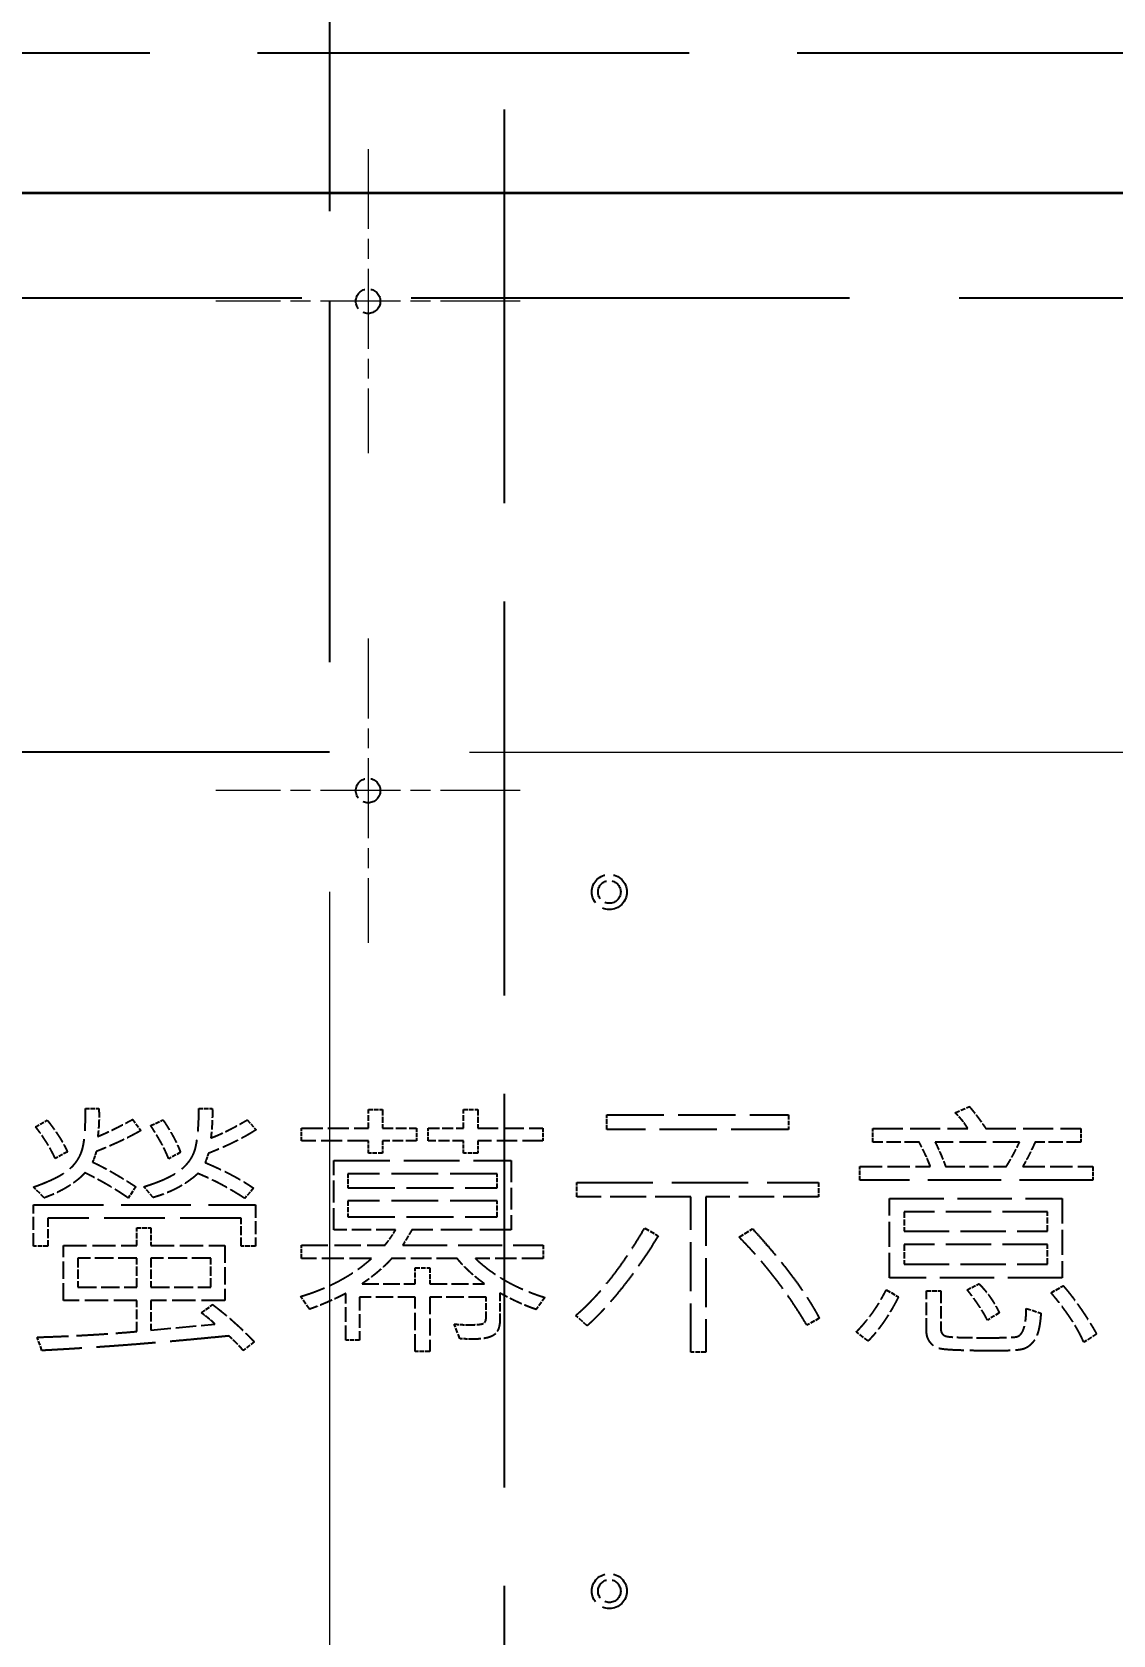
# Model space of a CAD drawing. Header units: millimetres. Extents: x 200 to 5740, y 200 to 4000.
# Drawn here: x 3912.7 to 4067.3, y 2321.7 to 2551 of the extents above; entities that cross this region are included whole.
import ezdxf

# ---------------------------------------------------------------- set-up
doc = ezdxf.new("R2010")
doc.units = ezdxf.units.MM
doc.header["$LTSCALE"] = 20
doc.linetypes.add('CHAIN', pattern=[0.3543, 0.2362, -0.0295, 0.0591, -0.0295])
doc.linetypes.add('DASHED', pattern=[0.2067, 0.1654, -0.0413])
for name, color, linetype, lineweight in [('中心標記 (ISO)', 7, 'Continuous', 18), ('可見 (ISO)', 7, 'Continuous', 35), ('標註 (ISO)', 7, 'Continuous', 18), ('隱藏 (ISO)', 7, 'DASHED', 25)]:
    doc.layers.add(name, color=color, linetype=linetype, lineweight=lineweight)
doc.styles.add('註記文字 (JIS)', font='kaiu.ttf')
doc.dimstyles.new('預設 (JIS)', dxfattribs={"dimscale": 20, "dimtxt": 3, "dimasz": 3, "dimexe": 2, "dimexo": 1, "dimgap": 0.8, "dimtad": 1, "dimrnd": 1e-08, "dimdsep": 46, "dimtxsty": '註記文字 (JIS)', "dimblk": 'Filled-1', "dimcen": 0.09, "dimdle": 10, "dimclrd": 256, "dimclre": 256, "dimclrt": 256, "dimadec": 0, "dimazin": 2, "dimtfac": 0.833333, "dimtmove": 0, "dimatfit": 3, "dimfxl": 0, "dimtolj": 1, "dimtzin": 0, "dimlwd": -1, "dimlwe": -1, "dimarcsym": 0})

# ---------------------------------------------------------------- blocks, each defined once
blk = doc.blocks.new('Filled-1')
at = {"color": 0}
for p, q in [((0, 0), (-1, 0.1667)), ((-1, 0.1667), (-1, -0.1667)), ((-1, 0), (0, 0)), ((-1, -0.1667), (0, 0))]:
    blk.add_line(p, q, dxfattribs=at)
at = {"color": 0, "flags": 128}
blk.add_lwpolyline([(-1, -0.1667), (0, 0)], dxfattribs=at)
at = {"color": 0}
blk.add_solid([(-1, -0.1667), (0, 0), (-1, 0.1667), (-1, -0.1667)], dxfattribs=at)
blk = doc.blocks.new('*D40')
at = {"layer": 'Defpoints', "color": 0}
for p in [(3955.28, 2448.01), (4476.87, 2448.01), (4342.78, 958.01)]:
    blk.add_point(p, dxfattribs=at)
at = {"layer": '標註 (ISO)'}
for p, q in [((3975.28, 2448.01), (4516.87, 2448.01)), ((4476.87, 1018.01), (4476.87, 2388.01)), ((4362.78, 958.01), (4516.87, 958.01))]:
    blk.add_line(p, q, dxfattribs=at)
at = {"layer": '標註 (ISO)', "xscale": 60, "yscale": 60, "zscale": 60}
for p, rotation in [((4476.87, 2448.01), 90), ((4476.87, 958.01), 270)]:
    blk.add_blockref('Filled-1', p, dxfattribs=dict(at, rotation=rotation))
at = {"layer": '標註 (ISO)', "insert": (4396.89, 1625.6), "char_height": 60, "attachment_point": 1, "rotation": 90, "style": '註記文字 (JIS)'}
blk.add_mtext('\\A1;1490', dxfattribs=at)
blk = doc.blocks.new('*D41')
at = {"layer": 'Defpoints', "color": 0}
for p in [(3955.28, 2577.01), (4476.87, 2577.01), (3955.28, 2448.01)]:
    blk.add_point(p, dxfattribs=at)
at = {"layer": '標註 (ISO)'}
for p, q in [((4476.87, 2637.01), (4476.87, 2697.01)), ((3975.28, 2577.01), (4516.87, 2577.01)), ((4476.87, 2448.01), (4476.87, 2577.01)), ((3975.28, 2448.01), (4516.87, 2448.01)), ((4476.87, 2388.01), (4476.87, 2328.01))]:
    blk.add_line(p, q, dxfattribs=at)
at = {"layer": '標註 (ISO)', "xscale": 60, "yscale": 60, "zscale": 60}
for p, rotation in [((4476.87, 2577.01), 270), ((4476.87, 2448.01), 90)]:
    blk.add_blockref('Filled-1', p, dxfattribs=dict(at, rotation=rotation))
at = {"layer": '標註 (ISO)', "insert": (4396.89, 2455.78), "char_height": 60, "attachment_point": 1, "rotation": 90, "style": '註記文字 (JIS)'}
blk.add_mtext('\\A1;129', dxfattribs=at)
blk = doc.blocks.new('*D42')
at = {"layer": 'Defpoints', "color": 0}
for p in [(3826.28, 2448.01), (3826.28, 2008.2), (3745.28, 1910.23)]:
    blk.add_point(p, dxfattribs=at)
at = {"layer": '標註 (ISO)'}
for p, q in [((3826.28, 2428.01), (3826.28, 1968.2)), ((3685.28, 2008.2), (3524.33, 2008.2)), ((3826.28, 2008.2), (3745.28, 2008.2)), ((3886.28, 2008.2), (3946.28, 2008.2))]:
    blk.add_line(p, q, dxfattribs=at)
at = {"layer": '標註 (ISO)', "xscale": 60, "yscale": 60, "zscale": 60}
blk.add_blockref('Filled-1', (3745.28, 2008.2), dxfattribs=at)
at = {"layer": '標註 (ISO)', "xscale": 60, "yscale": 60, "zscale": 60, "rotation": 180}
blk.add_blockref('Filled-1', (3826.28, 2008.2), dxfattribs=at)
at = {"layer": '標註 (ISO)', "insert": (3540.33, 2088.18), "char_height": 60, "attachment_point": 1, "style": '註記文字 (JIS)'}
blk.add_mtext('\\A1;81', dxfattribs=at)
blk = doc.blocks.new('*D43')
at = {"layer": 'Defpoints', "color": 0}
for p in [(3826.28, 2448.01), (3955.28, 2448.01), (3826.28, 2008.2)]:
    blk.add_point(p, dxfattribs=at)
at = {"layer": '標註 (ISO)'}
for p, q in [((3826.28, 2428.01), (3826.28, 1968.2)), ((3955.28, 2428.01), (3955.28, 1968.2)), ((3766.28, 2008.2), (3706.28, 2008.2)), ((3826.28, 2008.2), (3955.28, 2008.2)), ((4015.28, 2008.2), (4220.74, 2008.2))]:
    blk.add_line(p, q, dxfattribs=at)
at = {"layer": '標註 (ISO)', "xscale": 60, "yscale": 60, "zscale": 60}
blk.add_blockref('Filled-1', (3826.28, 2008.2), dxfattribs=at)
at = {"layer": '標註 (ISO)', "xscale": 60, "yscale": 60, "zscale": 60, "rotation": 180}
blk.add_blockref('Filled-1', (3955.28, 2008.2), dxfattribs=at)
at = {"layer": '標註 (ISO)', "insert": (4091.28, 2088.18), "char_height": 60, "attachment_point": 1, "style": '註記文字 (JIS)'}
blk.add_mtext('\\A1;129', dxfattribs=at)

msp = doc.modelspace()

# ---------------------------------------------------------------- linework, layer by layer
at = {"layer": '中心標記 (ISO)', "linetype": 'CHAIN', "ltscale": 2.416776}
for p, q in [((3960.783, 2534.256), (3960.783, 2490.756)), ((3982.533, 2512.506), (3939.033, 2512.506)), ((3960.783, 2464.256), (3960.783, 2420.756)), ((3982.533, 2442.506), (3939.033, 2442.506))]:
    msp.add_line(p, q, dxfattribs=at)
at = {"layer": '可見 (ISO)'}
msp.add_line((3795.283, 2528.006), (4295.283, 2528.006), dxfattribs=at)
at = {"layer": '隱藏 (ISO)', "ltscale": 15.602323}
for p, q in [((3955.283, 2577.006), (3955.283, 2448.006)), ((3955.283, 2448.006), (3826.283, 2448.006))]:
    msp.add_line(p, q, dxfattribs=at)
at = {"layer": '隱藏 (ISO)', "ltscale": 17.02951}
msp.add_line((3980.283, 2202.006), (3980.283, 2554.006), dxfattribs=at)
at = {"layer": '隱藏 (ISO)', "ltscale": 18.660585}
msp.add_line((4315.283, 2548.006), (3775.283, 2548.006), dxfattribs=at)
at = {"layer": '隱藏 (ISO)', "ltscale": 18.948557}
msp.add_line((3810.283, 2513.006), (4280.283, 2513.006), dxfattribs=at)
at = {"layer": '隱藏 (ISO)', "ltscale": 0.18383}
for p, q in [((3920.354, 2397.028), (3922.285, 2397.028)), ((4032.963, 2392.238), (4032.963, 2394.17)), ((4062.68, 2394.17), (4062.68, 2392.238)), ((4031.109, 2386.805), (4031.109, 2388.736)), ((4064.405, 2388.736), (4064.405, 2386.805)), ((3951.281, 2375.578), (3951.281, 2377.509)), ((3985.813, 2377.509), (3985.813, 2375.578)), ((3959.547, 2363.887), (3957.616, 2363.887))]:
    msp.add_line(p, q, dxfattribs=at)
at = {"layer": '隱藏 (ISO)', "ltscale": 0.181378}
msp.add_line((3936.603, 2397.028), (3938.508, 2397.028), dxfattribs=at)
at = {"layer": '隱藏 (ISO)', "ltscale": 0.252497}
for p, q in [((3960.835, 2394.221), (3960.835, 2396.874)), ((3962.843, 2396.874), (3962.843, 2394.221)), ((3974.431, 2394.221), (3974.431, 2396.874)), ((3976.466, 2396.874), (3976.466, 2394.221))]:
    msp.add_line(p, q, dxfattribs=at)
at = {"layer": '隱藏 (ISO)', "ltscale": 0.191187}
for p, q in [((3960.835, 2396.874), (3962.843, 2396.874)), ((3962.843, 2390.642), (3960.835, 2390.642)), ((3957.899, 2387.706), (3957.899, 2385.698)), ((3979.221, 2385.698), (3979.221, 2387.706)), ((3914.972, 2377.329), (3912.963, 2377.329))]:
    msp.add_line(p, q, dxfattribs=at)
at = {"layer": '隱藏 (ISO)', "ltscale": 0.19364}
for p, q in [((3974.431, 2396.874), (3976.466, 2396.874)), ((3976.466, 2390.642), (3974.431, 2390.642))]:
    msp.add_line(p, q, dxfattribs=at)
at = {"layer": '隱藏 (ISO)', "ltscale": 2.474371}
for p, q in [((3994.903, 2396.127), (4020.886, 2396.127)), ((4020.886, 2394.015), (3994.903, 2394.015))]:
    msp.add_line(p, q, dxfattribs=at)
at = {"layer": '隱藏 (ISO)', "ltscale": 0.200997}
for p, q in [((3994.903, 2394.015), (3994.903, 2396.127)), ((4020.886, 2396.127), (4020.886, 2394.015))]:
    msp.add_line(p, q, dxfattribs=at)
at = {"layer": '隱藏 (ISO)', "ltscale": 0.210821}
msp.add_line((4044.732, 2396.436), (4046.766, 2397.311), dxfattribs=at)
at = {"layer": '隱藏 (ISO)', "ltscale": 0.182435}
msp.add_line((3913.247, 2394.402), (3914.895, 2395.38), dxfattribs=at)
at = {"layer": '隱藏 (ISO)', "ltscale": 0.189228}
for p, q in [((3927.126, 2395.483), (3928.311, 2393.887)), ((3936.963, 2367.801), (3938.56, 2368.985))]:
    msp.add_line(p, q, dxfattribs=at)
at = {"layer": '隱藏 (ISO)', "ltscale": 0.184206}
msp.add_line((3929.702, 2394.582), (3931.453, 2395.406), dxfattribs=at)
at = {"layer": '隱藏 (ISO)', "ltscale": 0.180547}
msp.add_line((3943.504, 2395.406), (3944.766, 2393.99), dxfattribs=at)
at = {"layer": '隱藏 (ISO)', "ltscale": 0.90974}
for p, q in [((3951.281, 2394.221), (3960.835, 2394.221)), ((3960.835, 2392.393), (3951.281, 2392.393))]:
    msp.add_line(p, q, dxfattribs=at)
at = {"layer": '隱藏 (ISO)', "ltscale": 0.17402}
for p, q in [((3951.281, 2392.393), (3951.281, 2394.221)), ((3967.684, 2394.221), (3967.684, 2392.393)), ((3969.384, 2392.393), (3969.384, 2394.221)), ((3985.787, 2394.221), (3985.787, 2392.393))]:
    msp.add_line(p, q, dxfattribs=at)
at = {"layer": '隱藏 (ISO)', "ltscale": 0.460951}
for p, q in [((3962.843, 2394.221), (3967.684, 2394.221)), ((3967.684, 2392.393), (3962.843, 2392.393))]:
    msp.add_line(p, q, dxfattribs=at)
at = {"layer": '隱藏 (ISO)', "ltscale": 0.48057}
for p, q in [((3969.384, 2394.221), (3974.431, 2394.221)), ((3974.431, 2392.393), (3969.384, 2392.393))]:
    msp.add_line(p, q, dxfattribs=at)
at = {"layer": '隱藏 (ISO)', "ltscale": 0.887668}
for p, q in [((3976.466, 2394.221), (3985.787, 2394.221)), ((3985.787, 2392.393), (3976.466, 2392.393))]:
    msp.add_line(p, q, dxfattribs=at)
at = {"layer": '隱藏 (ISO)', "ltscale": 1.292314}
for p, q in [((4032.963, 2394.17), (4046.534, 2394.17)), ((4049.109, 2394.17), (4062.68, 2394.17))]:
    msp.add_line(p, q, dxfattribs=at)
at = {"layer": '隱藏 (ISO)', "ltscale": 0.166663}
for p, q in [((3960.835, 2390.642), (3960.835, 2392.393)), ((3962.843, 2392.393), (3962.843, 2390.642)), ((3974.431, 2390.642), (3974.431, 2392.393)), ((3976.466, 2392.393), (3976.466, 2390.642))]:
    msp.add_line(p, q, dxfattribs=at)
at = {"layer": '隱藏 (ISO)', "ltscale": 0.630167}
msp.add_line((4039.581, 2392.238), (4032.963, 2392.238), dxfattribs=at)
at = {"layer": '隱藏 (ISO)', "ltscale": 1.152528}
msp.add_line((4053.951, 2392.238), (4041.848, 2392.238), dxfattribs=at)
at = {"layer": '隱藏 (ISO)', "ltscale": 0.620357}
msp.add_line((4062.68, 2392.238), (4056.165, 2392.238), dxfattribs=at)
at = {"layer": '隱藏 (ISO)', "ltscale": 0.187601}
msp.add_line((3917.779, 2390.848), (3916.054, 2389.895), dxfattribs=at)
at = {"layer": '隱藏 (ISO)', "ltscale": 0.182122}
msp.add_line((3933.951, 2390.771), (3932.277, 2389.844), dxfattribs=at)
at = {"layer": '隱藏 (ISO)', "ltscale": 0.946526}
for p, q in [((3955.89, 2379.672), (3955.89, 2389.612)), ((3981.255, 2389.612), (3981.255, 2379.672))]:
    msp.add_line(p, q, dxfattribs=at)
at = {"layer": '隱藏 (ISO)', "ltscale": 2.415513}
msp.add_line((3955.89, 2389.612), (3981.255, 2389.612), dxfattribs=at)
at = {"layer": '隱藏 (ISO)', "ltscale": 2.030486}
for p, q in [((3979.221, 2387.706), (3957.899, 2387.706)), ((3957.899, 2385.698), (3979.221, 2385.698)), ((3979.221, 2383.818), (3957.899, 2383.818)), ((3957.899, 2381.526), (3979.221, 2381.526))]:
    msp.add_line(p, q, dxfattribs=at)
at = {"layer": '隱藏 (ISO)', "ltscale": 0.958788}
msp.add_line((4031.109, 2388.736), (4041.178, 2388.736), dxfattribs=at)
at = {"layer": '隱藏 (ISO)', "ltscale": 3.170852}
msp.add_line((4064.405, 2386.805), (4031.109, 2386.805), dxfattribs=at)
at = {"layer": '隱藏 (ISO)', "ltscale": 0.826358}
msp.add_line((4043.367, 2388.736), (4052.045, 2388.736), dxfattribs=at)
at = {"layer": '隱藏 (ISO)', "ltscale": 0.953883}
msp.add_line((4054.388, 2388.736), (4064.405, 2388.736), dxfattribs=at)
at = {"layer": '隱藏 (ISO)', "ltscale": 0.207993}
msp.add_line((3914.483, 2384.256), (3912.938, 2385.801), dxfattribs=at)
at = {"layer": '隱藏 (ISO)', "ltscale": 0.185587}
msp.add_line((3927.564, 2385.852), (3926.483, 2384.23), dxfattribs=at)
at = {"layer": '隱藏 (ISO)', "ltscale": 0.194615}
msp.add_line((3930.062, 2384.307), (3928.723, 2385.852), dxfattribs=at)
at = {"layer": '隱藏 (ISO)', "ltscale": 0.184238}
msp.add_line((3944.405, 2385.646), (3943.144, 2384.178), dxfattribs=at)
at = {"layer": '隱藏 (ISO)', "ltscale": 3.291019}
msp.add_line((3990.629, 2386.47), (4025.187, 2386.47), dxfattribs=at)
at = {"layer": '隱藏 (ISO)', "ltscale": 0.198544}
for p, q in [((3990.629, 2384.384), (3990.629, 2386.47)), ((4025.187, 2386.47), (4025.187, 2384.384)), ((3967.53, 2374.264), (3969.616, 2374.264)), ((3969.616, 2362.29), (3967.53, 2362.29))]:
    msp.add_line(p, q, dxfattribs=at)
at = {"layer": '隱藏 (ISO)', "ltscale": 0.566404}
for p, q in [((3912.963, 2377.329), (3912.963, 2383.277)), ((3944.689, 2383.277), (3944.689, 2377.329))]:
    msp.add_line(p, q, dxfattribs=at)
at = {"layer": '隱藏 (ISO)', "ltscale": 3.021256}
msp.add_line((3912.963, 2383.277), (3944.689, 2383.277), dxfattribs=at)
at = {"layer": '隱藏 (ISO)', "ltscale": 0.218164}
for p, q in [((3957.899, 2383.818), (3957.899, 2381.526)), ((3979.221, 2381.526), (3979.221, 2383.818)), ((3967.53, 2371.972), (3967.53, 2374.264)), ((3969.616, 2374.264), (3969.616, 2371.972))]:
    msp.add_line(p, q, dxfattribs=at)
at = {"layer": '隱藏 (ISO)', "ltscale": 1.554721}
msp.add_line((4006.955, 2384.384), (3990.629, 2384.384), dxfattribs=at)
at = {"layer": '隱藏 (ISO)', "ltscale": 2.11632}
for p, q in [((4006.955, 2362.161), (4006.955, 2384.384)), ((4009.092, 2384.384), (4009.092, 2362.161))]:
    msp.add_line(p, q, dxfattribs=at)
at = {"layer": '隱藏 (ISO)', "ltscale": 1.532649}
msp.add_line((4025.187, 2384.384), (4009.092, 2384.384), dxfattribs=at)
at = {"layer": '隱藏 (ISO)', "ltscale": 1.081408}
for p, q in [((4035.358, 2372.796), (4035.358, 2384.153)), ((4060.028, 2384.153), (4060.028, 2372.796))]:
    msp.add_line(p, q, dxfattribs=at)
at = {"layer": '隱藏 (ISO)', "ltscale": 2.349298}
for p, q in [((4035.358, 2384.153), (4060.028, 2384.153)), ((4060.028, 2372.796), (4035.358, 2372.796))]:
    msp.add_line(p, q, dxfattribs=at)
at = {"layer": '隱藏 (ISO)', "ltscale": 0.262307}
for p, q in [((4037.418, 2382.247), (4037.418, 2379.492)), ((4057.942, 2379.492), (4057.942, 2382.247))]:
    msp.add_line(p, q, dxfattribs=at)
at = {"layer": '隱藏 (ISO)', "ltscale": 1.954462}
for p, q in [((4057.942, 2382.247), (4037.418, 2382.247)), ((4037.418, 2379.492), (4057.942, 2379.492)), ((4057.942, 2377.586), (4037.418, 2377.586)), ((4037.418, 2374.753), (4057.942, 2374.753))]:
    msp.add_line(p, q, dxfattribs=at)
at = {"layer": '隱藏 (ISO)', "ltscale": 0.384927}
for p, q in [((3914.972, 2381.372), (3914.972, 2377.329)), ((3942.629, 2377.329), (3942.629, 2381.372))]:
    msp.add_line(p, q, dxfattribs=at)
at = {"layer": '隱藏 (ISO)', "ltscale": 2.633777}
msp.add_line((3942.629, 2381.372), (3914.972, 2381.372), dxfattribs=at)
at = {"layer": '隱藏 (ISO)', "ltscale": 0.188735}
msp.add_line((3927.719, 2379.981), (3929.702, 2379.981), dxfattribs=at)
at = {"layer": '隱藏 (ISO)', "ltscale": 0.242688}
for p, q in [((3927.719, 2377.432), (3927.719, 2379.981)), ((3929.702, 2379.981), (3929.702, 2377.432))]:
    msp.add_line(p, q, dxfattribs=at)
at = {"layer": '隱藏 (ISO)', "ltscale": 0.211916}
msp.add_line((4000.337, 2379.929), (4002.268, 2378.822), dxfattribs=at)
at = {"layer": '隱藏 (ISO)', "ltscale": 0.214887}
msp.add_line((4013.856, 2378.616), (4015.762, 2379.826), dxfattribs=at)
at = {"layer": '隱藏 (ISO)', "ltscale": 0.83862}
msp.add_line((3964.697, 2379.672), (3955.89, 2379.672), dxfattribs=at)
at = {"layer": '隱藏 (ISO)', "ltscale": 1.353624}
msp.add_line((3981.255, 2379.672), (3967.041, 2379.672), dxfattribs=at)
at = {"layer": '隱藏 (ISO)', "ltscale": 0.269664}
for p, q in [((4037.418, 2377.586), (4037.418, 2374.753)), ((4057.942, 2374.753), (4057.942, 2377.586))]:
    msp.add_line(p, q, dxfattribs=at)
at = {"layer": '隱藏 (ISO)', "ltscale": 0.998026}
for p, q in [((3917.238, 2377.432), (3927.719, 2377.432)), ((3927.719, 2369.578), (3917.238, 2369.578))]:
    msp.add_line(p, q, dxfattribs=at)
at = {"layer": '隱藏 (ISO)', "ltscale": 0.747882}
for p, q in [((3917.238, 2369.578), (3917.238, 2377.432)), ((3940.285, 2377.432), (3940.285, 2369.578))]:
    msp.add_line(p, q, dxfattribs=at)
at = {"layer": '隱藏 (ISO)', "ltscale": 0.804287}
for p, q in [((3927.719, 2375.629), (3919.272, 2375.629)), ((3919.272, 2371.457), (3927.719, 2371.457))]:
    msp.add_line(p, q, dxfattribs=at)
at = {"layer": '隱藏 (ISO)', "ltscale": 0.397189}
for p, q in [((3919.272, 2375.629), (3919.272, 2371.457)), ((3927.719, 2371.457), (3927.719, 2375.629)), ((3929.702, 2375.629), (3929.702, 2371.457)), ((3938.277, 2371.457), (3938.277, 2375.629))]:
    msp.add_line(p, q, dxfattribs=at)
at = {"layer": '隱藏 (ISO)', "ltscale": 1.007836}
for p, q in [((3929.702, 2377.432), (3940.285, 2377.432)), ((3940.285, 2369.578), (3929.702, 2369.578))]:
    msp.add_line(p, q, dxfattribs=at)
at = {"layer": '隱藏 (ISO)', "ltscale": 0.816549}
for p, q in [((3938.277, 2375.629), (3929.702, 2375.629)), ((3929.702, 2371.457), (3938.277, 2371.457))]:
    msp.add_line(p, q, dxfattribs=at)
at = {"layer": '隱藏 (ISO)', "ltscale": 0.196092}
for p, q in [((3944.689, 2377.329), (3942.629, 2377.329)), ((4040.637, 2370.968), (4042.697, 2370.968))]:
    msp.add_line(p, q, dxfattribs=at)
at = {"layer": '隱藏 (ISO)', "ltscale": 1.135361}
msp.add_line((3951.281, 2377.509), (3963.204, 2377.509), dxfattribs=at)
at = {"layer": '隱藏 (ISO)', "ltscale": 0.951431}
msp.add_line((3961.272, 2375.578), (3951.281, 2375.578), dxfattribs=at)
at = {"layer": '隱藏 (ISO)', "ltscale": 0.892573}
msp.add_line((3973.53, 2375.578), (3964.157, 2375.578), dxfattribs=at)
at = {"layer": '隱藏 (ISO)', "ltscale": 1.910319}
msp.add_line((3965.753, 2377.509), (3985.813, 2377.509), dxfattribs=at)
at = {"layer": '隱藏 (ISO)', "ltscale": 0.922002}
msp.add_line((3985.813, 2375.578), (3976.131, 2375.578), dxfattribs=at)
at = {"layer": '隱藏 (ISO)', "ltscale": 0.723358}
msp.add_line((3959.933, 2371.972), (3967.53, 2371.972), dxfattribs=at)
at = {"layer": '隱藏 (ISO)', "ltscale": 0.742977}
msp.add_line((3969.616, 2371.972), (3977.418, 2371.972), dxfattribs=at)
at = {"layer": '隱藏 (ISO)', "ltscale": 0.192144}
msp.add_line((4034.869, 2371.097), (4036.62, 2370.093), dxfattribs=at)
at = {"layer": '隱藏 (ISO)', "ltscale": 0.546785}
msp.add_line((4040.637, 2365.226), (4040.637, 2370.968), dxfattribs=at)
at = {"layer": '隱藏 (ISO)', "ltscale": 0.532071}
msp.add_line((4042.697, 2370.968), (4042.697, 2365.38), dxfattribs=at)
at = {"layer": '隱藏 (ISO)', "ltscale": 0.179796}
msp.add_line((4046.457, 2371.097), (4048.131, 2371.972), dxfattribs=at)
at = {"layer": '隱藏 (ISO)', "ltscale": 0.191266}
msp.add_line((4058.457, 2370.659), (4060.182, 2371.689), dxfattribs=at)
at = {"layer": '隱藏 (ISO)', "ltscale": 0.421713}
msp.add_line((3927.719, 2365.148), (3927.719, 2369.578), dxfattribs=at)
at = {"layer": '隱藏 (ISO)', "ltscale": 0.404546}
msp.add_line((3929.702, 2369.578), (3929.702, 2365.329), dxfattribs=at)
at = {"layer": '隱藏 (ISO)', "ltscale": 0.211461}
msp.add_line((3952.388, 2368.316), (3951.126, 2370.144), dxfattribs=at)
at = {"layer": '隱藏 (ISO)', "ltscale": 0.637524}
msp.add_line((3957.616, 2363.887), (3957.616, 2370.582), dxfattribs=at)
at = {"layer": '隱藏 (ISO)', "ltscale": 0.760144}
msp.add_line((3967.53, 2370.067), (3959.547, 2370.067), dxfattribs=at)
at = {"layer": '隱藏 (ISO)', "ltscale": 0.588476}
msp.add_line((3959.547, 2370.067), (3959.547, 2363.887), dxfattribs=at)
at = {"layer": '隱藏 (ISO)', "ltscale": 0.740525}
for p, q in [((3967.53, 2362.29), (3967.53, 2370.067)), ((3969.616, 2370.067), (3969.616, 2362.29))]:
    msp.add_line(p, q, dxfattribs=at)
at = {"layer": '隱藏 (ISO)', "ltscale": 0.765049}
msp.add_line((3977.65, 2370.067), (3969.616, 2370.067), dxfattribs=at)
at = {"layer": '隱藏 (ISO)', "ltscale": 0.286831}
msp.add_line((3977.65, 2367.054), (3977.65, 2370.067), dxfattribs=at)
at = {"layer": '隱藏 (ISO)', "ltscale": 0.353045}
msp.add_line((3979.633, 2370.633), (3979.633, 2366.925), dxfattribs=at)
at = {"layer": '隱藏 (ISO)', "ltscale": 0.200608}
msp.add_line((3986.045, 2370.015), (3984.835, 2368.29), dxfattribs=at)
at = {"layer": '隱藏 (ISO)', "ltscale": 0.20929}
msp.add_line((4054.903, 2368.444), (4056.989, 2367.749), dxfattribs=at)
at = {"layer": '隱藏 (ISO)', "ltscale": 0.876927}
msp.add_line((3929.702, 2365.329), (3938.869, 2366.204), dxfattribs=at)
at = {"layer": '隱藏 (ISO)', "ltscale": 0.213484}
msp.add_line((3973.916, 2364.118), (3973.092, 2366.204), dxfattribs=at)
at = {"layer": '隱藏 (ISO)', "ltscale": 0.208109}
msp.add_line((3992.096, 2365.947), (3990.5, 2367.44), dxfattribs=at)
at = {"layer": '隱藏 (ISO)', "ltscale": 0.193375}
msp.add_line((4025.29, 2367.054), (4023.538, 2366.024), dxfattribs=at)
at = {"layer": '隱藏 (ISO)', "ltscale": 0.189164}
msp.add_line((4051.041, 2367.801), (4049.341, 2366.771), dxfattribs=at)
at = {"layer": '隱藏 (ISO)', "ltscale": 0.19308}
msp.add_line((3914.148, 2362.419), (3913.453, 2364.324), dxfattribs=at)
at = {"layer": '隱藏 (ISO)', "ltscale": 0.202516}
msp.add_line((4032.294, 2363.784), (4030.62, 2365.097), dxfattribs=at)
at = {"layer": '隱藏 (ISO)', "ltscale": 0.207371}
msp.add_line((4064.946, 2364.788), (4063.118, 2363.603), dxfattribs=at)
at = {"layer": '隱藏 (ISO)', "ltscale": 0.189878}
msp.add_line((3944.483, 2363.681), (3942.938, 2362.419), dxfattribs=at)
at = {"layer": '隱藏 (ISO)', "ltscale": 0.203449}
msp.add_line((4009.092, 2362.161), (4006.955, 2362.161), dxfattribs=at)
at = {"layer": '隱藏 (ISO)', "ltscale": 1.047062}
for centre in [(3960.783, 2512.506), (3960.783, 2442.506)]:
    msp.add_circle(centre, 1.75, dxfattribs=at)
at = {"layer": '隱藏 (ISO)', "ltscale": 1.495845}
for centre in [(3995.283, 2428.006), (3995.283, 2328.006)]:
    msp.add_circle(centre, 2.5, dxfattribs=at)
at = {"layer": '隱藏 (ISO)', "ltscale": 0.969871}
for centre in [(3995.283, 2428.006), (3995.283, 2328.006)]:
    msp.add_circle(centre, 1.621, dxfattribs=at)
at = {"layer": '隱藏 (ISO)', "ltscale": 1.434941}
msp.add_open_spline([(3912.938, 2385.801), (3916.414, 2387.037), (3919.504, 2389.509), (3920.431, 2393.191), (3920.354, 2397.028)], degree=2, dxfattribs=at)
at = {"layer": '隱藏 (ISO)', "ltscale": 0.380797}
msp.add_open_spline([(3922.285, 2397.028), (3922.388, 2395.148), (3922.131, 2393.037)], degree=2, dxfattribs=at)
at = {"layer": '隱藏 (ISO)', "ltscale": 1.460481}
msp.add_open_spline([(3928.723, 2385.852), (3932.071, 2386.882), (3935.521, 2389.38), (3936.551, 2392.908), (3936.603, 2397.028)], degree=2, dxfattribs=at)
at = {"layer": '隱藏 (ISO)', "ltscale": 0.400467}
msp.add_open_spline([(3938.508, 2397.028), (3938.56, 2394.994), (3938.302, 2392.831)], degree=2, dxfattribs=at)
at = {"layer": '隱藏 (ISO)', "ltscale": 0.276581}
msp.add_open_spline([(4046.534, 2394.17), (4045.993, 2395.174), (4044.732, 2396.436)], degree=2, dxfattribs=at)
at = {"layer": '隱藏 (ISO)', "ltscale": 0.373365}
msp.add_open_spline([(4046.766, 2397.311), (4048.079, 2395.741), (4049.109, 2394.17)], degree=2, dxfattribs=at)
at = {"layer": '隱藏 (ISO)', "ltscale": 0.506639}
msp.add_open_spline([(3916.054, 2389.895), (3914.972, 2392.213), (3913.247, 2394.402)], degree=2, dxfattribs=at)
at = {"layer": '隱藏 (ISO)', "ltscale": 0.512871}
msp.add_open_spline([(3914.895, 2395.38), (3916.852, 2392.934), (3917.779, 2390.848)], degree=2, dxfattribs=at)
at = {"layer": '隱藏 (ISO)', "ltscale": 0.675204}
msp.add_open_spline([(3928.311, 2393.887), (3925.684, 2392.367), (3921.899, 2390.874)], degree=2, dxfattribs=at)
at = {"layer": '隱藏 (ISO)', "ltscale": 0.529894}
msp.add_open_spline([(3922.131, 2393.037), (3924.036, 2393.809), (3927.126, 2395.483)], degree=2, dxfattribs=at)
at = {"layer": '隱藏 (ISO)', "ltscale": 0.514443}
msp.add_open_spline([(3932.277, 2389.844), (3931.453, 2391.955), (3929.702, 2394.582)], degree=2, dxfattribs=at)
at = {"layer": '隱藏 (ISO)', "ltscale": 0.502595}
msp.add_open_spline([(3931.453, 2395.406), (3933.229, 2392.779), (3933.951, 2390.771)], degree=2, dxfattribs=at)
at = {"layer": '隱藏 (ISO)', "ltscale": 0.726095}
msp.add_open_spline([(3944.766, 2393.99), (3941.985, 2392.187), (3937.942, 2390.616)], degree=2, dxfattribs=at)
at = {"layer": '隱藏 (ISO)', "ltscale": 0.55342}
msp.add_open_spline([(3938.302, 2392.831), (3940.285, 2393.526), (3943.504, 2395.406)], degree=2, dxfattribs=at)
at = {"layer": '隱藏 (ISO)', "ltscale": 0.366815}
msp.add_open_spline([(4041.178, 2388.736), (4040.817, 2389.869), (4039.581, 2392.238)], degree=2, dxfattribs=at)
at = {"layer": '隱藏 (ISO)', "ltscale": 0.363697}
msp.add_open_spline([(4041.848, 2392.238), (4042.569, 2390.874), (4043.367, 2388.736)], degree=2, dxfattribs=at)
at = {"layer": '隱藏 (ISO)', "ltscale": 0.379824}
msp.add_open_spline([(4052.045, 2388.736), (4052.92, 2390.101), (4053.951, 2392.238)], degree=2, dxfattribs=at)
at = {"layer": '隱藏 (ISO)', "ltscale": 0.374119}
msp.add_open_spline([(4056.165, 2392.238), (4055.264, 2390.204), (4054.388, 2388.736)], degree=2, dxfattribs=at)
at = {"layer": '隱藏 (ISO)', "ltscale": 0.150527}
msp.add_open_spline([(3921.899, 2390.874), (3921.796, 2390.384), (3921.384, 2389.38)], degree=2, dxfattribs=at)
at = {"layer": '隱藏 (ISO)', "ltscale": 0.678181}
msp.add_open_spline([(3921.384, 2389.38), (3923.959, 2388.196), (3927.564, 2385.852)], degree=2, dxfattribs=at)
at = {"layer": '隱藏 (ISO)', "ltscale": 0.132603}
msp.add_open_spline([(3937.942, 2390.616), (3937.71, 2389.844), (3937.478, 2389.303)], degree=2, dxfattribs=at)
at = {"layer": '隱藏 (ISO)', "ltscale": 0.747326}
msp.add_open_spline([(3937.478, 2389.303), (3941.65, 2387.578), (3944.405, 2385.646)], degree=2, dxfattribs=at)
at = {"layer": '隱藏 (ISO)', "ltscale": 0.656754}
msp.add_open_spline([(3920.302, 2387.835), (3918.294, 2385.646), (3914.483, 2384.256)], degree=2, dxfattribs=at)
at = {"layer": '隱藏 (ISO)', "ltscale": 0.681948}
msp.add_open_spline([(3926.483, 2384.23), (3923.753, 2386.135), (3920.302, 2387.835)], degree=2, dxfattribs=at)
at = {"layer": '隱藏 (ISO)', "ltscale": 0.696486}
msp.add_open_spline([(3936.448, 2387.732), (3933.899, 2385.389), (3930.062, 2384.307)], degree=2, dxfattribs=at)
at = {"layer": '隱藏 (ISO)', "ltscale": 0.722875}
msp.add_open_spline([(3943.144, 2384.178), (3939.745, 2386.393), (3936.448, 2387.732)], degree=2, dxfattribs=at)
at = {"layer": '隱藏 (ISO)', "ltscale": 1.520788}
msp.add_open_spline([(3990.5, 2367.44), (3995.624, 2371.844), (4000.337, 2379.929)], degree=2, dxfattribs=at)
at = {"layer": '隱藏 (ISO)', "ltscale": 1.521293}
msp.add_open_spline([(4015.762, 2379.826), (4022.534, 2372.359), (4025.29, 2367.054)], degree=2, dxfattribs=at)
at = {"layer": '隱藏 (ISO)', "ltscale": 0.250665}
msp.add_open_spline([(3963.204, 2377.509), (3964.182, 2378.693), (3964.697, 2379.672)], degree=2, dxfattribs=at)
at = {"layer": '隱藏 (ISO)', "ltscale": 0.239634}
msp.add_open_spline([(3967.041, 2379.672), (3965.985, 2377.895), (3965.753, 2377.509)], degree=2, dxfattribs=at)
at = {"layer": '隱藏 (ISO)', "ltscale": 1.56753}
msp.add_open_spline([(4002.268, 2378.822), (3997.169, 2370.556), (3992.096, 2365.947)], degree=2, dxfattribs=at)
at = {"layer": '隱藏 (ISO)', "ltscale": 1.516501}
msp.add_open_spline([(4023.538, 2366.024), (4019.393, 2373.028), (4013.856, 2378.616)], degree=2, dxfattribs=at)
at = {"layer": '隱藏 (ISO)', "ltscale": 1.104671}
msp.add_open_spline([(3951.126, 2370.144), (3957.204, 2371.972), (3961.272, 2375.578)], degree=2, dxfattribs=at)
at = {"layer": '隱藏 (ISO)', "ltscale": 0.52995}
msp.add_open_spline([(3964.157, 2375.578), (3962.431, 2373.672), (3959.933, 2371.972)], degree=2, dxfattribs=at)
at = {"layer": '隱藏 (ISO)', "ltscale": 0.506489}
msp.add_open_spline([(3977.418, 2371.972), (3975.075, 2373.646), (3973.53, 2375.578)], degree=2, dxfattribs=at)
at = {"layer": '隱藏 (ISO)', "ltscale": 1.092006}
msp.add_open_spline([(3976.131, 2375.578), (3980.071, 2371.869), (3986.045, 2370.015)], degree=2, dxfattribs=at)
at = {"layer": '隱藏 (ISO)', "ltscale": 0.703105}
msp.add_open_spline([(4030.62, 2365.097), (4033.298, 2367.852), (4034.869, 2371.097)], degree=2, dxfattribs=at)
at = {"layer": '隱藏 (ISO)', "ltscale": 0.495986}
msp.add_open_spline([(4049.341, 2366.771), (4048.414, 2368.65), (4046.457, 2371.097)], degree=2, dxfattribs=at)
at = {"layer": '隱藏 (ISO)', "ltscale": 0.486615}
msp.add_open_spline([(4048.131, 2371.972), (4049.933, 2370.144), (4051.041, 2367.801)], degree=2, dxfattribs=at)
at = {"layer": '隱藏 (ISO)', "ltscale": 0.80815}
msp.add_open_spline([(4063.118, 2363.603), (4061.83, 2366.668), (4058.457, 2370.659)], degree=2, dxfattribs=at)
at = {"layer": '隱藏 (ISO)', "ltscale": 0.799798}
msp.add_open_spline([(4060.182, 2371.689), (4062.706, 2368.753), (4064.946, 2364.788)], degree=2, dxfattribs=at)
at = {"layer": '隱藏 (ISO)', "ltscale": 0.75803}
msp.add_open_spline([(3938.56, 2368.985), (3941.856, 2366.487), (3944.483, 2363.681)], degree=2, dxfattribs=at)
at = {"layer": '隱藏 (ISO)', "ltscale": 0.542907}
msp.add_open_spline([(3957.616, 2370.582), (3955.066, 2369.269), (3952.388, 2368.316)], degree=2, dxfattribs=at)
at = {"layer": '隱藏 (ISO)', "ltscale": 0.544033}
msp.add_open_spline([(3984.835, 2368.29), (3982.646, 2368.985), (3979.633, 2370.633)], degree=2, dxfattribs=at)
at = {"layer": '隱藏 (ISO)', "ltscale": 0.731203}
msp.add_open_spline([(4036.62, 2370.093), (4034.689, 2366.256), (4032.294, 2363.784)], degree=2, dxfattribs=at)
at = {"layer": '隱藏 (ISO)', "ltscale": 0.833969}
msp.add_open_spline([(4049.315, 2364.247), (4052.689, 2364.247), (4054.208, 2364.505), (4054.903, 2366.668), (4054.903, 2368.444)], degree=2, dxfattribs=at)
at = {"layer": '隱藏 (ISO)', "ltscale": 0.236942}
msp.add_open_spline([(3938.869, 2366.204), (3938.38, 2366.745), (3936.963, 2367.801)], degree=2, dxfattribs=at)
at = {"layer": '隱藏 (ISO)', "ltscale": 0.196427}
msp.add_open_spline([(3973.092, 2366.204), (3974.071, 2366.101), (3975.152, 2366.101)], degree=2, dxfattribs=at)
at = {"layer": '隱藏 (ISO)', "ltscale": 0.289211}
msp.add_open_spline([(3975.152, 2366.101), (3976.903, 2366.101), (3977.65, 2366.487), (3977.65, 2367.054)], degree=2, dxfattribs=at)
at = {"layer": '隱藏 (ISO)', "ltscale": 0.54485}
msp.add_open_spline([(3979.633, 2366.925), (3979.633, 2365.277), (3977.985, 2364.041), (3975.693, 2364.041)], degree=2, dxfattribs=at)
at = {"layer": '隱藏 (ISO)', "ltscale": 0.966019}
msp.add_open_spline([(4056.989, 2367.749), (4056.809, 2364.994), (4055.367, 2362.882), (4053.564, 2362.367), (4050.423, 2362.367)], degree=2, dxfattribs=at)
at = {"layer": '隱藏 (ISO)', "ltscale": 1.360992}
msp.add_open_spline([(3913.453, 2364.324), (3921.126, 2364.556), (3927.719, 2365.148)], degree=2, dxfattribs=at)
at = {"layer": '隱藏 (ISO)', "ltscale": 2.553484}
msp.add_open_spline([(3940.878, 2364.505), (3926.611, 2363.062), (3914.148, 2362.419)], degree=2, dxfattribs=at)
at = {"layer": '隱藏 (ISO)', "ltscale": 0.279323}
msp.add_open_spline([(3942.938, 2362.419), (3942.139, 2363.372), (3940.878, 2364.505)], degree=2, dxfattribs=at)
at = {"layer": '隱藏 (ISO)', "ltscale": 0.169319}
msp.add_open_spline([(3975.693, 2364.041), (3974.895, 2364.041), (3973.916, 2364.118)], degree=2, dxfattribs=at)
at = {"layer": '隱藏 (ISO)', "ltscale": 1.079969}
msp.add_open_spline([(4050.423, 2362.367), (4047.796, 2362.367), (4042.646, 2362.547), (4041.538, 2363.062), (4040.637, 2364.324), (4040.637, 2365.226)], degree=2, dxfattribs=at)
at = {"layer": '隱藏 (ISO)', "ltscale": 0.68224}
msp.add_open_spline([(4042.697, 2365.38), (4042.697, 2364.711), (4044.088, 2364.247), (4049.315, 2364.247)], degree=2, dxfattribs=at)

# ---------------------------------------------------------------- dimensions: what is measured, and where the dimension line sits
at = {"layer": '標註 (ISO)'}
for base, p1, p2, angle, override, picture, middle in [((4476.873, 2577.006), (3955.283, 2448.006), (3955.283, 2577.006), 90, {"dimgap": 0.8, "dimdec": 2, "dimtol": 0, "dimlim": 0, "dimtp": 0, "dimtm": 0, "dimtdec": 2, "dimtofl": 1, "dimatfit": 1}, '*D41', (4476.873, 2512.506)), ((3826.283, 2008.201), (3955.283, 2448.006), (3826.283, 2448.006), 180, {"dimgap": 0.8, "dimdec": 2, "dimtol": 0, "dimlim": 0, "dimtp": 0, "dimtm": 0, "dimtdec": 2, "dimtofl": 1, "dimatfit": 1}, '*D43', (4148.01, 2008.201)), ((4476.873, 2448.006), (4342.783, 958.006), (3955.283, 2448.006), 90, {"dimgap": 0.8, "dimdec": 2, "dimtol": 0, "dimlim": 0, "dimtp": 0, "dimtm": 0, "dimtdec": 2, "dimtofl": 0, "dimatfit": 1}, '*D40', (4476.873, 1703.006))]:
    dim = msp.add_linear_dim(base=base, p1=p1, p2=p2, angle=angle, dimstyle='預設 (JIS)', override=override, dxfattribs=at)
    dim.commit()
    dim.dimension.update_dxf_attribs({"geometry": picture, "text_midpoint": middle, "dimtype": 160})
dim = msp.add_linear_dim(base=(3826.283, 2008.201), p1=(3745.283, 1910.232), p2=(3826.283, 2448.006), dimstyle='預設 (JIS)', override={"dimgap": 0.8, "dimdec": 2, "dimse1": 1, "dimtol": 0, "dimlim": 0, "dimtp": 0, "dimtm": 0, "dimtdec": 2, "dimtofl": 1, "dimatfit": 1}, dxfattribs=at)
dim.commit()
dim.dimension.update_dxf_attribs({"geometry": '*D42', "text_midpoint": (3574.808, 2008.201), "dimtype": 160})

doc.saveas('drawing.dxf')
